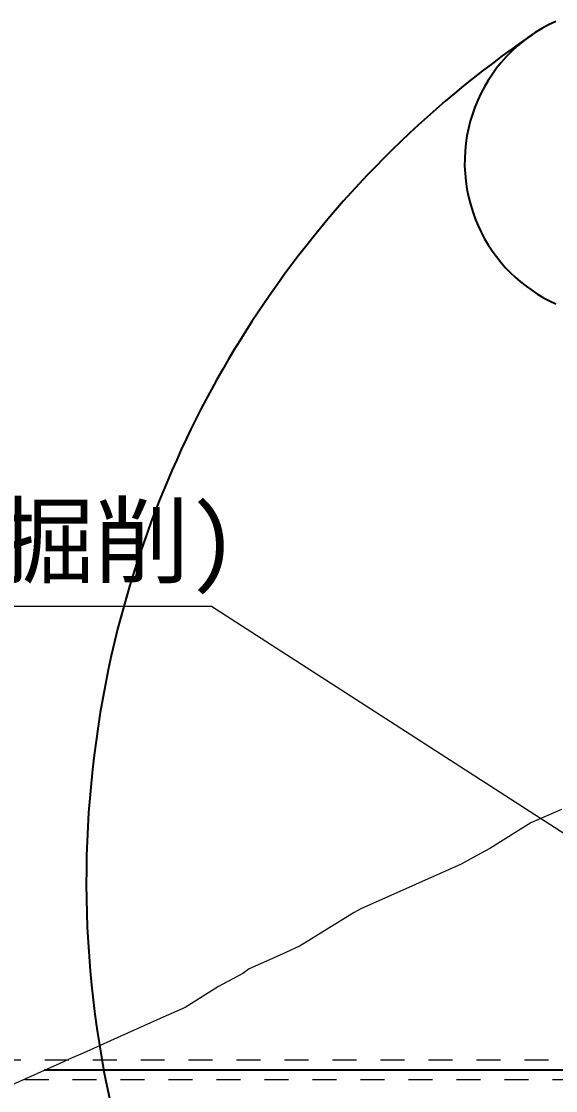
# Model space of a CAD drawing. Header units: millimetres. Extents: x -2078669 to -1085629, y -5987148 to 310365.
# Drawn here: x -1683442 to -1670080, y -1170917 to -1144184 of the extents above; entities that cross this region are included whole.
import ezdxf
from ezdxf.enums import TextEntityAlignment as Align

# ---------------------------------------------------------------- set-up
doc = ezdxf.new("R2010")
doc.units = ezdxf.units.MM
doc.header["$LTSCALE"] = 500
doc.linetypes.add('SXF_跳び破線', pattern=[12, 6, -6])
doc.layers.get('Defpoints').update_dxf_attribs({"color": 153})
for name, color, linetype, lineweight in [('D-BGD', 7, 'Continuous', 13), ('D-BYP-STR1', 2, 'Continuous', 13), ('D-BYP-STR8', 5, 'Continuous', 25), ('D-BYP-STRA', 1, 'Continuous', 25), ('D-BYP-STRC', 1, 'Continuous', 13)]:
    doc.layers.add(name, color=color, linetype=linetype, lineweight=lineweight)
doc.styles.add('MS ゴシック', font='MS Gothic.ttf')
doc.dimstyles.new('DIM-500-F', dxfattribs={"dimscale": 500, "dimtxt": 3.5, "dimasz": 2.5, "dimexe": 0, "dimexo": 2, "dimgap": 0.8, "dimtad": 1, "dimdec": 0, "dimzin": 0, "dimdsep": 46, "dimtxsty": 'MS ゴシック', "dimblk": 'OPEN', "dimcen": 0.1, "dimclrd": 256, "dimclre": 256, "dimclrt": 256, "dimaunit": 1, "dimadec": 4, "dimazin": 0, "dimtfac": 1, "dimtdec": 0, "dimtmove": 2, "dimatfit": 3, "dimldrblk": 'OPEN', "dimfxl": 1, "dimtolj": 1, "dimtzin": 0, "dimlwd": -1, "dimlwe": -1, "dimarcsym": 2})

# ---------------------------------------------------------------- blocks, each defined once
blk = doc.blocks.new('A$Cfbd0cdc3')
at = {"layer": 'Defpoints'}
for points in [[(4696, 17540), (4625, 17506), (4557, 17469), (4492, 17429), (4428, 17385), (4368, 17339), (4310, 17291), (4255, 17239), (4202, 17186), (4152, 17130), (4105, 17071), (4062, 17011), (4021, 16949), (3983, 16885), (3948, 16819), (3916, 16751), (3888, 16683), (3863, 16612), (3841, 16541), (3823, 16468), (3808, 16395), (3797, 16321), (3790, 16246), (3786, 16170), (3785, 16094), (3789, 16018), (3796, 15941), (3808, 15864), (3823, 15787), (3842, 15711), (3866, 15635), (3891, 15565), (3919, 15497), (3950, 15431), (3984, 15367), (4021, 15306), (4060, 15246), (4102, 15188), (4146, 15133), (4192, 15080), (4241, 15029), (4292, 14981), (4345, 14935), (4399, 14892), (4456, 14851), (4514, 14812), (4574, 14777), (4635, 14744), (4698, 14714)], [(4459, 17407), (4358, 17337), (4259, 17266), (4160, 17194), (4062, 17120), (3965, 17046), (3870, 16971), (3775, 16895), (3682, 16819), (3590, 16741), (3499, 16662), (3409, 16583), (3320, 16502), (3232, 16421), (3146, 16339), (3060, 16256), (2976, 16172), (2893, 16087), (2811, 16002), (2730, 15916), (2650, 15829), (2571, 15741), (2494, 15652), (2417, 15563), (2342, 15473), (2268, 15382), (2195, 15290), (2123, 15198), (2053, 15105), (1983, 15011), (1915, 14917), (1848, 14822), (1782, 14726), (1718, 14632), (1656, 14538), (1595, 14443), (1535, 14347), (1477, 14251), (1419, 14154), (1362, 14057), (1307, 13959), (1253, 13860), (1199, 13761), (1147, 13662), (1096, 13562), (1047, 13462), (998, 13361), (950, 13259), (904, 13157), (859, 13055), (815, 12952), (772, 12849), (730, 12746), (689, 12642), (649, 12537), (611, 12432), (574, 12327), (538, 12222), (503, 12116), (469, 12010), (436, 11903), (405, 11796), (375, 11689), (345, 11582), (317, 11474), (283, 11334), (250, 11194), (220, 11054), (191, 10913), (165, 10771), (140, 10630), (118, 10488), (97, 10345), (78, 10203), (62, 10060), (47, 9917), (34, 9773), (23, 9630), (15, 9486), (8, 9342), (3, 9198), (1, 9054), (0, 8910), (1, 8766), (5, 8621), (10, 8477), (18, 8332), (27, 8188), (39, 8044), (52, 7900), (68, 7755), (86, 7611), (106, 7468), (127, 7324), (151, 7180), (177, 7037), (205, 6894), (231, 6771)]]:
    blk.add_lwpolyline(points, dxfattribs=at)
blk = doc.blocks.new('_Open')
at = {"color": 0, "linetype": 'ByBlock', "lineweight": -2}
for p, q in [((-1, 0.167), (0, 0)), ((-1, -0.167), (0, 0)), ((0, 0), (-1, 0))]:
    blk.add_line(p, q, dxfattribs=at)

msp = doc.modelspace()

# ---------------------------------------------------------------- linework, layer by layer
at = {"layer": 'D-BGD', "linetype": 'Continuous', "lineweight": 13, "elevation": 708000}
msp.add_lwpolyline([(-1669935.8, -1163885.2), (-1670698.4, -1164225.6), (-1671729.1, -1164864.5), (-1672140.2, -1165089), (-1672444.3, -1165255.1), (-1673581.9, -1165763), (-1674952.8, -1166375.1), (-1675023.6, -1166413.8), (-1675119.4, -1166466), (-1676465.4, -1167300.4), (-1676828.9, -1167462.7), (-1677461.3, -1167745), (-1677744.4, -1167871.4), (-1677907.1, -1167988.5), (-1678509.7, -1168317.6), (-1679348.9, -1168837.7), (-1679969.8, -1169115), (-1680790.6, -1169481.4), (-1681900, -1169976.7), (-1682232.4, -1170125.1), (-1682478.3, -1170234.9), (-1683674.1, -1170768.8)], dxfattribs=at)
at = {"layer": 'D-BYP-STR1', "linetype": 'SXF_跳び破線', "ltscale": 0.2}
for p, q in [((-1685258.4, -1170149.6, 708000), (-1630009.2, -1170149.6, 708000)), ((-1628759.2, -1170649.6, 708000), (-1686508.4, -1170649.6, 708000))]:
    msp.add_line(p, q, dxfattribs=at)
at = {"layer": 'D-BYP-STRA'}
msp.add_line((-1682861.9, -1170399.6, 708000), (-1614758.4, -1170399.6, 708000), dxfattribs=at)
at = {"layer": 'D-BYP-STRC'}
msp.add_line((-1678688.5, -1158814.1, 362500), (-1699688.5, -1158814.1, 362500), dxfattribs=at)

# ---------------------------------------------------------------- block references
at = {"layer": 'D-BYP-STR8', "xscale": 2.5, "yscale": 2.5, "zscale": 2.5}
msp.add_blockref('A$Cfbd0cdc3', (-1681818, -1188034.2, 708000), dxfattribs=at)

# ---------------------------------------------------------------- texts
at = {"layer": 'D-BYP-STRC', "style": 'MS ゴシック'}
msp.add_text('河川土工(掘削)', height=1750, dxfattribs=at).set_placement((-1694747.1, -1157168.2, 362500), align=Align.MIDDLE_LEFT)

# ---------------------------------------------------------------- leaders
at = {"layer": 'D-BYP-STRC'}
msp.add_leader([(-1665387.4, -1167380.4, 362500), (-1678688.5, -1158814.1, 362500)], dimstyle='DIM-500-F', dxfattribs=at)

doc.saveas('drawing.dxf')
